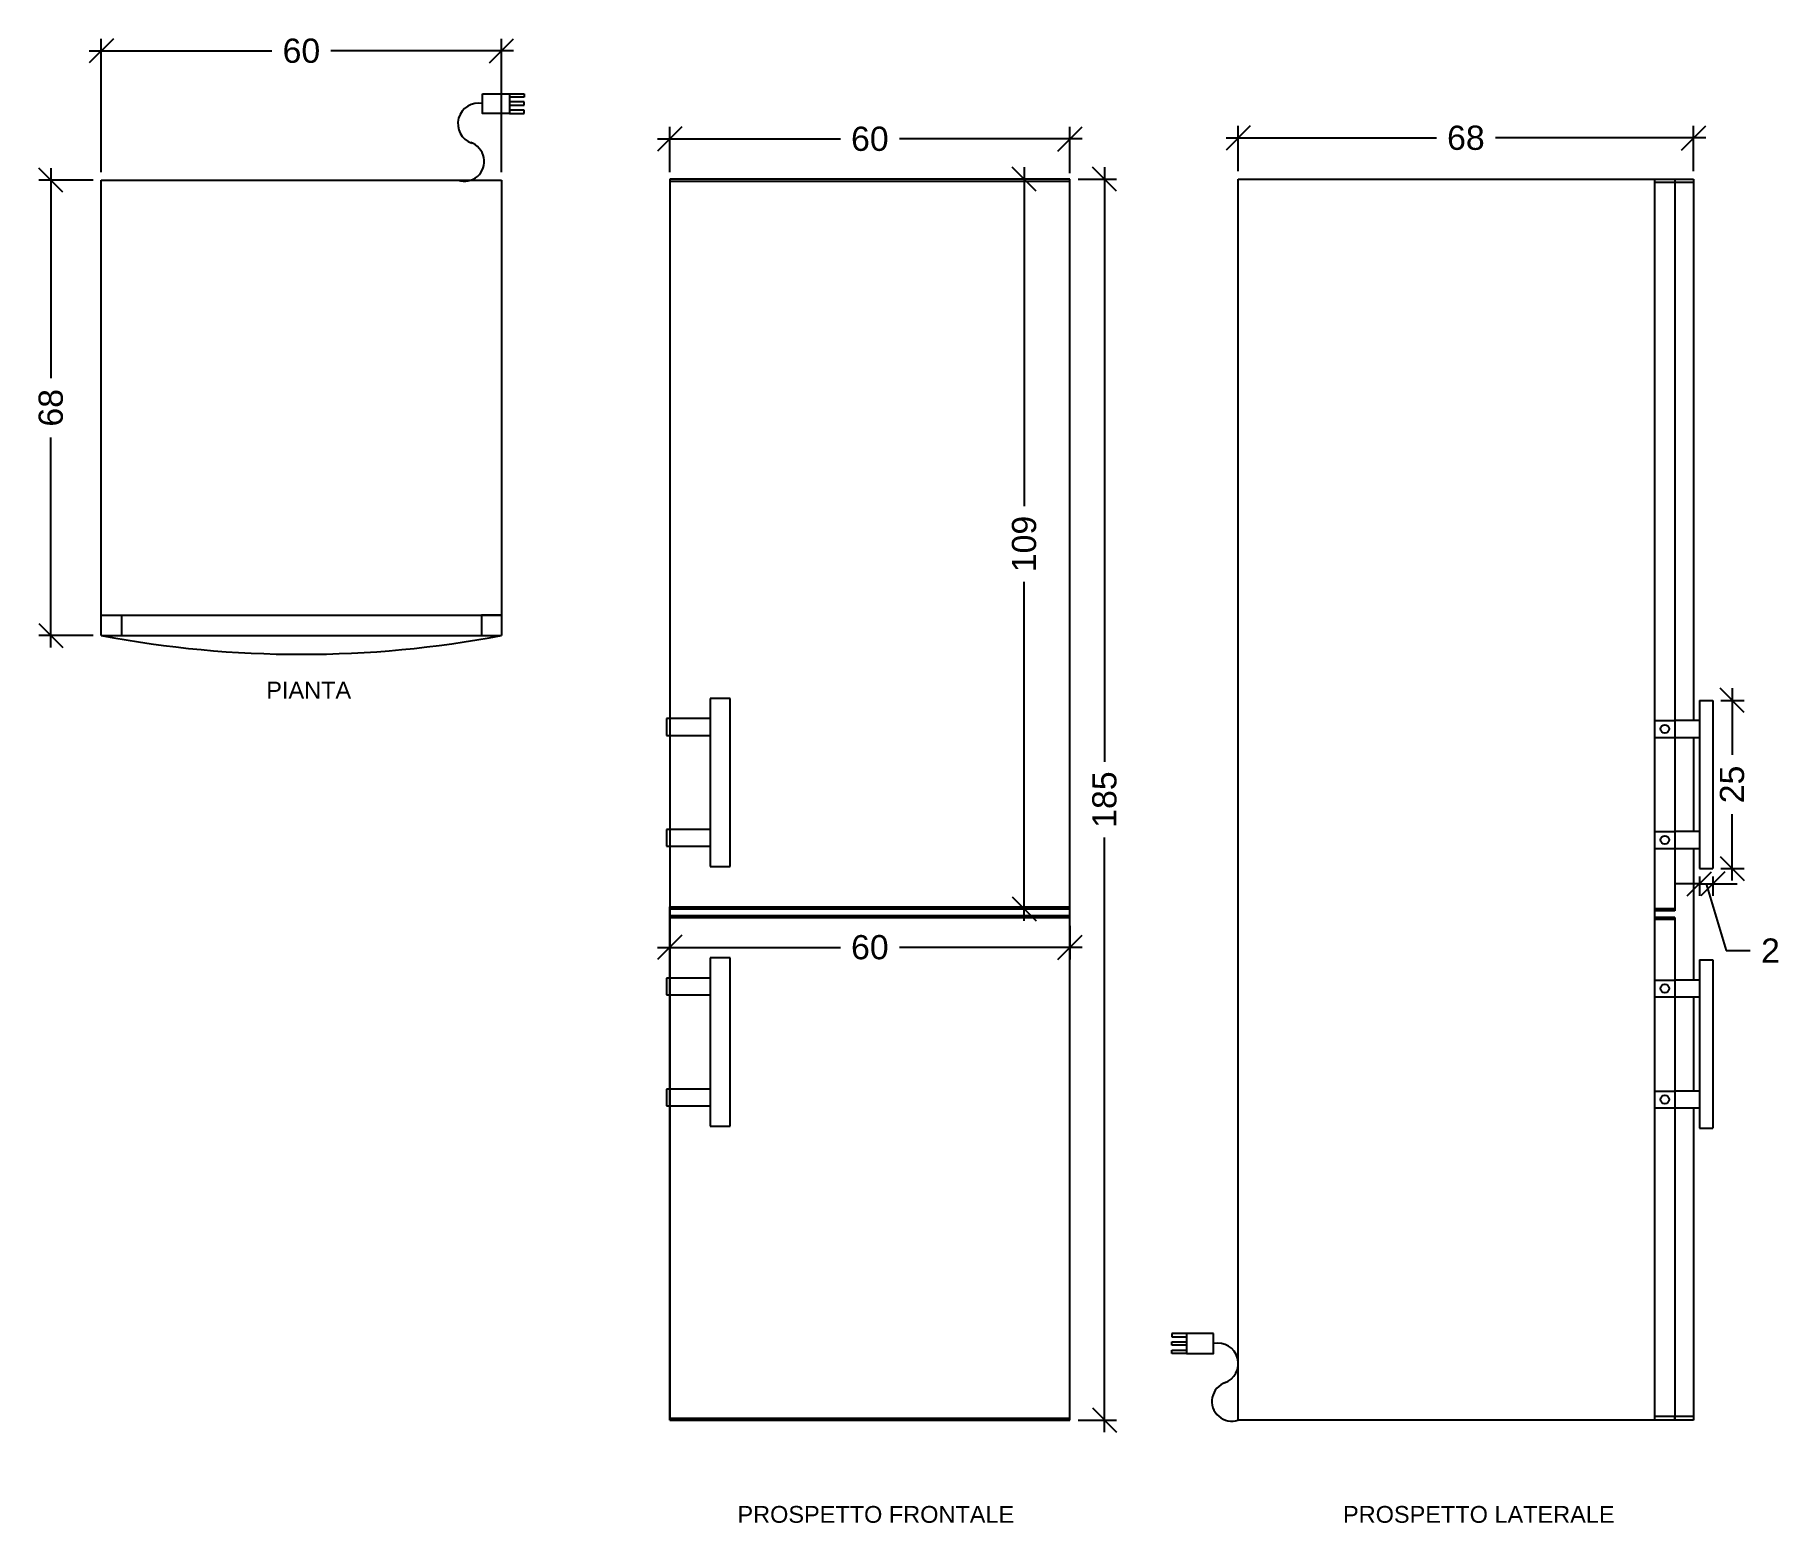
# Model space of a CAD drawing. Header units: millimetres. Extents: x 3952 to 4213, y 1702 to 1924.
import ezdxf

# ---------------------------------------------------------------- set-up
doc = ezdxf.new("R2010")
doc.units = ezdxf.units.MM
doc.layers.add('ARREDI', color=1, linetype='Continuous')
doc.layers.add('QUOTE', color=3, linetype='Continuous')
doc.styles.add('ARIAL', font='arial.ttf')
doc.dimstyles.new('TICK_36', dxfattribs={"dimtxt": 3.6, "dimasz": 3.6, "dimexe": 1.8, "dimexo": 1.2, "dimgap": 1.8, "dimtad": 0, "dimdec": 0, "dimzin": 0, "dimdsep": 46, "dimtxsty": 'ARIAL', "dimblk": 'OBLIQUE', "dimcen": 1.8, "dimdle": 1.8, "dimclrd": 256, "dimclrt": 256, "dimadec": 0, "dimazin": 0, "dimtfac": 1, "dimtdec": 0, "dimtmove": 1, "dimatfit": 3, "dimldrblk": 'OPEN90', "dimfxl": 1, "dimtfill": 1, "dimtolj": 1, "dimtzin": 0, "dimarcsym": 0})

# ---------------------------------------------------------------- blocks, each defined once
blk = doc.blocks.new('_Oblique')
at = {"color": 0, "linetype": 'ByBlock', "lineweight": -2}
blk.add_line((-0.5, -0.5), (0.5, 0.5), dxfattribs=at)
blk = doc.blocks.new('*D11')
at = {"layer": 'Defpoints', "color": 0, "transparency": 16777216}
for p in [(4106.35, 1908.05), (4046.85, 1901.92), (4106.35, 1901.77)]:
    blk.add_point(p, dxfattribs=at)
at = {"layer": 'QUOTE', "color": 0, "lineweight": -2, "transparency": 16777216}
for p, q in [((4046.85, 1903.12), (4046.85, 1909.85)), ((4106.35, 1902.97), (4106.35, 1909.85))]:
    blk.add_line(p, q, dxfattribs=at)
at = {"layer": 'QUOTE', "lineweight": -2, "transparency": 16777216}
for p, q in [((4045.05, 1908.05), (4072.22, 1908.05)), ((4108.15, 1908.05), (4080.99, 1908.05))]:
    blk.add_line(p, q, dxfattribs=at)
at = {"layer": 'QUOTE', "lineweight": -2, "transparency": 16777216, "xscale": 3.6, "yscale": 3.6, "zscale": 3.6, "rotation": 180}
blk.add_blockref('_Oblique', (4046.85, 1908.05), dxfattribs=at)
at = {"layer": 'QUOTE', "lineweight": -2, "transparency": 16777216, "xscale": 3.6, "yscale": 3.6, "zscale": 3.6}
blk.add_blockref('_Oblique', (4106.35, 1908.05), dxfattribs=at)
at = {"layer": 'QUOTE', "transparency": 16777216, "insert": (4076.6, 1908.05), "char_height": 3.6, "attachment_point": 5, "style": 'ARIAL', "bg_fill": 3, "box_fill_scale": 1.1, "bg_fill_color": 256, "bg_fill_true_color": 13158600, "bg_fill_transparency": 0}
blk.add_mtext('\\A1;60', dxfattribs=at)
blk = doc.blocks.new('_Open90')
at = {"color": 0, "linetype": 'ByBlock', "lineweight": -2}
for p, q in [((0, 0), (-1, 0)), ((-0.5, 0.5), (0, 0)), ((0, 0), (-0.5, -0.5))]:
    blk.add_line(p, q, dxfattribs=at)
blk = doc.blocks.new('*D12')
at = {"layer": 'Defpoints', "color": 0, "transparency": 16777216}
for p in [(4106.35, 1902.07), (4106.35, 1717.57), (4111.48, 1717.57)]:
    blk.add_point(p, dxfattribs=at)
at = {"layer": 'QUOTE', "color": 0, "lineweight": -2, "transparency": 16777216}
for p, q in [((4107.55, 1902.07), (4113.28, 1902.07)), ((4107.55, 1717.57), (4113.28, 1717.57))]:
    blk.add_line(p, q, dxfattribs=at)
at = {"layer": 'QUOTE', "lineweight": -2, "transparency": 16777216}
for p, q in [((4111.48, 1903.87), (4111.48, 1815.44)), ((4111.48, 1715.77), (4111.48, 1804.19))]:
    blk.add_line(p, q, dxfattribs=at)
at = {"layer": 'QUOTE', "lineweight": -2, "transparency": 16777216, "xscale": 3.6, "yscale": 3.6, "zscale": 3.6}
for p, rotation in [((4111.48, 1902.07), 90), ((4111.48, 1717.57), 270)]:
    blk.add_blockref('_Oblique', p, dxfattribs=dict(at, rotation=rotation))
at = {"layer": 'QUOTE', "transparency": 16777216, "insert": (4111.48, 1809.82), "char_height": 3.6, "attachment_point": 5, "rotation": 90, "style": 'ARIAL', "bg_fill": 3, "box_fill_scale": 1.1, "bg_fill_color": 256, "bg_fill_true_color": 13158600, "bg_fill_transparency": 0}
blk.add_mtext('\\A1;185', dxfattribs=at)
blk = doc.blocks.new('*D13')
at = {"layer": 'Defpoints', "color": 0, "transparency": 16777216}
for p in [(4046.85, 1792.57), (4106.35, 1792.27), (4106.35, 1787.85)]:
    blk.add_point(p, dxfattribs=at)
at = {"layer": 'QUOTE', "color": 0, "lineweight": -2, "transparency": 16777216}
for p, q in [((4046.85, 1791.37), (4046.85, 1786.05)), ((4106.35, 1791.07), (4106.35, 1786.05))]:
    blk.add_line(p, q, dxfattribs=at)
at = {"layer": 'QUOTE', "lineweight": -2, "transparency": 16777216}
for p, q in [((4045.05, 1787.85), (4072.22, 1787.85)), ((4108.15, 1787.85), (4080.99, 1787.85))]:
    blk.add_line(p, q, dxfattribs=at)
at = {"layer": 'QUOTE', "lineweight": -2, "transparency": 16777216, "xscale": 3.6, "yscale": 3.6, "zscale": 3.6, "rotation": 180}
blk.add_blockref('_Oblique', (4046.85, 1787.85), dxfattribs=at)
at = {"layer": 'QUOTE', "lineweight": -2, "transparency": 16777216, "xscale": 3.6, "yscale": 3.6, "zscale": 3.6}
blk.add_blockref('_Oblique', (4106.35, 1787.85), dxfattribs=at)
at = {"layer": 'QUOTE', "transparency": 16777216, "insert": (4076.6, 1787.85), "char_height": 3.6, "attachment_point": 5, "style": 'ARIAL', "bg_fill": 3, "box_fill_scale": 1.1, "bg_fill_color": 256, "bg_fill_true_color": 13158600, "bg_fill_transparency": 0}
blk.add_mtext('\\A1;60', dxfattribs=at)
blk = doc.blocks.new('*D14')
at = {"layer": 'Defpoints', "color": 0, "transparency": 16777216}
for p in [(4106.35, 1902.07), (4099.54, 1793.57), (4106.35, 1793.57)]:
    blk.add_point(p, dxfattribs=at)
at = {"layer": 'QUOTE', "color": 0, "lineweight": -2, "transparency": 16777216}
for p, q in [((4105.15, 1902.07), (4097.74, 1902.07)), ((4105.15, 1793.57), (4097.74, 1793.57))]:
    blk.add_line(p, q, dxfattribs=at)
at = {"layer": 'QUOTE', "lineweight": -2, "transparency": 16777216}
for p, q in [((4099.54, 1903.87), (4099.54, 1853.43)), ((4099.54, 1791.77), (4099.54, 1842.2))]:
    blk.add_line(p, q, dxfattribs=at)
at = {"layer": 'QUOTE', "lineweight": -2, "transparency": 16777216, "xscale": 3.6, "yscale": 3.6, "zscale": 3.6}
for p, rotation in [((4099.54, 1902.07), 90), ((4099.54, 1793.57), 270)]:
    blk.add_blockref('_Oblique', p, dxfattribs=dict(at, rotation=rotation))
at = {"layer": 'QUOTE', "transparency": 16777216, "insert": (4099.54, 1847.82), "char_height": 3.6, "attachment_point": 5, "rotation": 90, "style": 'ARIAL', "bg_fill": 3, "box_fill_scale": 1.1, "bg_fill_color": 256, "bg_fill_true_color": 13158600, "bg_fill_transparency": 0}
blk.add_mtext('\\A1;109', dxfattribs=at)
blk = doc.blocks.new('*D15')
at = {"layer": 'Defpoints', "color": 0, "transparency": 16777216}
for p in [(4199.05, 1908.2), (4131.35, 1902.07), (4199.05, 1902.07)]:
    blk.add_point(p, dxfattribs=at)
at = {"layer": 'QUOTE', "color": 0, "lineweight": -2, "transparency": 16777216}
for p, q in [((4131.35, 1903.27), (4131.35, 1910)), ((4199.05, 1903.27), (4199.05, 1910))]:
    blk.add_line(p, q, dxfattribs=at)
at = {"layer": 'QUOTE', "lineweight": -2, "transparency": 16777216}
for p, q in [((4129.55, 1908.2), (4160.81, 1908.2)), ((4200.85, 1908.2), (4169.6, 1908.2))]:
    blk.add_line(p, q, dxfattribs=at)
at = {"layer": 'QUOTE', "lineweight": -2, "transparency": 16777216, "xscale": 3.6, "yscale": 3.6, "zscale": 3.6, "rotation": 180}
blk.add_blockref('_Oblique', (4131.35, 1908.2), dxfattribs=at)
at = {"layer": 'QUOTE', "lineweight": -2, "transparency": 16777216, "xscale": 3.6, "yscale": 3.6, "zscale": 3.6}
blk.add_blockref('_Oblique', (4199.05, 1908.2), dxfattribs=at)
at = {"layer": 'QUOTE', "transparency": 16777216, "insert": (4165.2, 1908.2), "char_height": 3.6, "attachment_point": 5, "style": 'ARIAL', "bg_fill": 3, "box_fill_scale": 1.1, "bg_fill_color": 256, "bg_fill_true_color": 13158600, "bg_fill_transparency": 0}
blk.add_mtext('\\A1;68', dxfattribs=at)
blk = doc.blocks.new('*D16')
at = {"layer": 'Defpoints', "color": 0, "transparency": 16777216}
for p in [(4199.91, 1799.57), (4201.91, 1799.57), (4201.91, 1797.29)]:
    blk.add_point(p, dxfattribs=at)
at = {"layer": 'QUOTE', "color": 0, "lineweight": -2, "transparency": 16777216}
for p, q in [((4199.91, 1798.37), (4199.91, 1795.49)), ((4201.91, 1798.37), (4201.91, 1795.49))]:
    blk.add_line(p, q, dxfattribs=at)
at = {"layer": 'QUOTE', "lineweight": -2, "transparency": 16777216}
for p, q in [((4199.91, 1797.29), (4196.31, 1797.29)), ((4199.91, 1797.29), (4201.91, 1797.29)), ((4199.91, 1797.29), (4201.91, 1797.29)), ((4200.91, 1797.29), (4203.88, 1787.37)), ((4201.91, 1797.29), (4205.51, 1797.29)), ((4203.88, 1787.37), (4207.48, 1787.37))]:
    blk.add_line(p, q, dxfattribs=at)
at = {"layer": 'QUOTE', "lineweight": -2, "transparency": 16777216, "xscale": 3.6, "yscale": 3.6, "zscale": 3.6}
blk.add_blockref('_Oblique', (4199.91, 1797.29), dxfattribs=at)
at = {"layer": 'QUOTE', "lineweight": -2, "transparency": 16777216, "xscale": 3.6, "yscale": 3.6, "zscale": 3.6, "rotation": 180}
blk.add_blockref('_Oblique', (4201.91, 1797.29), dxfattribs=at)
at = {"layer": 'QUOTE', "transparency": 16777216, "insert": (4210.48, 1787.37), "char_height": 3.6, "attachment_point": 5, "style": 'ARIAL', "bg_fill": 3, "box_fill_scale": 1.1, "bg_fill_color": 256, "bg_fill_true_color": 13158600, "bg_fill_transparency": 0}
blk.add_mtext('\\A1;2', dxfattribs=at)
blk = doc.blocks.new('*D17')
at = {"layer": 'Defpoints', "color": 0, "transparency": 16777216}
for p in [(4201.91, 1824.57), (4201.91, 1799.57), (4204.78, 1799.57)]:
    blk.add_point(p, dxfattribs=at)
at = {"layer": 'QUOTE', "lineweight": -2, "transparency": 16777216}
for p, q in [((4204.78, 1826.37), (4204.78, 1816.49)), ((4204.78, 1797.77), (4204.78, 1807.64))]:
    blk.add_line(p, q, dxfattribs=at)
at = {"layer": 'QUOTE', "color": 0, "lineweight": -2, "transparency": 16777216}
for p, q in [((4203.11, 1824.57), (4206.58, 1824.57)), ((4203.11, 1799.57), (4206.58, 1799.57))]:
    blk.add_line(p, q, dxfattribs=at)
at = {"layer": 'QUOTE', "lineweight": -2, "transparency": 16777216, "xscale": 3.6, "yscale": 3.6, "zscale": 3.6}
for p, rotation in [((4204.78, 1824.57), 90), ((4204.78, 1799.57), 270)]:
    blk.add_blockref('_Oblique', p, dxfattribs=dict(at, rotation=rotation))
at = {"layer": 'QUOTE', "transparency": 16777216, "insert": (4204.78, 1812.07), "char_height": 3.6, "attachment_point": 5, "rotation": 90, "style": 'ARIAL', "bg_fill": 3, "box_fill_scale": 1.1, "bg_fill_color": 256, "bg_fill_true_color": 13158600, "bg_fill_transparency": 0}
blk.add_mtext('\\A1;25', dxfattribs=at)
blk = doc.blocks.new('*D23')
at = {"layer": 'Defpoints', "color": 0, "transparency": 16777216}
for p in [(4021.85, 1921.14), (3962.35, 1901.92), (4021.85, 1901.92)]:
    blk.add_point(p, dxfattribs=at)
at = {"layer": 'QUOTE', "color": 0, "lineweight": -2, "transparency": 16777216}
for p, q in [((3962.35, 1903.12), (3962.35, 1922.94)), ((4021.85, 1903.12), (4021.85, 1922.94))]:
    blk.add_line(p, q, dxfattribs=at)
at = {"layer": 'QUOTE', "lineweight": -2, "transparency": 16777216}
for p, q in [((3960.55, 1921.14), (3987.72, 1921.14)), ((4023.65, 1921.14), (3996.49, 1921.14))]:
    blk.add_line(p, q, dxfattribs=at)
at = {"layer": 'QUOTE', "lineweight": -2, "transparency": 16777216, "xscale": 3.6, "yscale": 3.6, "zscale": 3.6, "rotation": 180}
blk.add_blockref('_Oblique', (3962.35, 1921.14), dxfattribs=at)
at = {"layer": 'QUOTE', "lineweight": -2, "transparency": 16777216, "xscale": 3.6, "yscale": 3.6, "zscale": 3.6}
blk.add_blockref('_Oblique', (4021.85, 1921.14), dxfattribs=at)
at = {"layer": 'QUOTE', "transparency": 16777216, "insert": (3992.1, 1921.14), "char_height": 3.6, "attachment_point": 5, "style": 'ARIAL', "bg_fill": 3, "box_fill_scale": 1.1, "bg_fill_color": 256, "bg_fill_true_color": 13158600, "bg_fill_transparency": 0}
blk.add_mtext('\\A1;60', dxfattribs=at)
blk = doc.blocks.new('*D24')
at = {"layer": 'Defpoints', "color": 0, "transparency": 16777216}
for p in [(3954.86, 1901.92), (3962.35, 1901.92), (3962.35, 1834.22)]:
    blk.add_point(p, dxfattribs=at)
at = {"layer": 'QUOTE', "color": 0, "lineweight": -2, "transparency": 16777216}
for p, q in [((3961.15, 1901.92), (3953.06, 1901.92)), ((3961.15, 1834.22), (3953.06, 1834.22))]:
    blk.add_line(p, q, dxfattribs=at)
at = {"layer": 'QUOTE', "lineweight": -2, "transparency": 16777216}
for p, q in [((3954.86, 1903.72), (3954.86, 1872.46)), ((3954.86, 1832.42), (3954.86, 1863.67))]:
    blk.add_line(p, q, dxfattribs=at)
at = {"layer": 'QUOTE', "lineweight": -2, "transparency": 16777216, "xscale": 3.6, "yscale": 3.6, "zscale": 3.6}
for p, rotation in [((3954.86, 1901.92), 90), ((3954.86, 1834.22), 270)]:
    blk.add_blockref('_Oblique', p, dxfattribs=dict(at, rotation=rotation))
at = {"layer": 'QUOTE', "transparency": 16777216, "insert": (3954.86, 1868.07), "char_height": 3.6, "attachment_point": 5, "rotation": 90, "style": 'ARIAL', "bg_fill": 3, "box_fill_scale": 1.1, "bg_fill_color": 256, "bg_fill_true_color": 13158600, "bg_fill_transparency": 0}
blk.add_mtext('\\A1;68', dxfattribs=at)

msp = doc.modelspace()

# ---------------------------------------------------------------- linework, layer by layer
at = {"layer": 'ARREDI'}
for p, q in [((4023.04, 1914.78), (4025.22, 1914.78)), ((4025.22, 1914.78), (4025.22, 1914.28)), ((4025.22, 1914.28), (4023.04, 1914.28)), ((4025.22, 1913.55), (4023.04, 1913.55)), ((4023.04, 1913.55), (4023.04, 1913.05)), ((4023.04, 1913.05), (4025.22, 1913.05)), ((4025.22, 1912.31), (4023.04, 1912.31)), ((4023.04, 1912.31), (4023.04, 1911.81)), ((4025.22, 1913.05), (4025.22, 1913.55)), ((4025.22, 1911.81), (4025.22, 1912.31)), ((4023.04, 1911.81), (4025.22, 1911.81)), ((3962.35, 1834.22), (3962.35, 1901.92)), ((3962.35, 1901.92), (4021.85, 1901.92)), ((3962.35, 1901.92), (3962.35, 1901.92)), ((4021.85, 1901.92), (4021.85, 1834.22)), ((4106.35, 1902.07), (4046.85, 1902.07)), ((4046.85, 1902.07), (4046.85, 1717.57)), ((4046.85, 1902.07), (4046.85, 1901.77)), ((4046.85, 1901.77), (4106.35, 1901.77)), ((4106.35, 1717.57), (4106.35, 1902.07)), ((4131.35, 1717.57), (4131.35, 1902.07)), ((4131.35, 1902.07), (4196.26, 1902.07)), ((4193.26, 1902.07), (4193.26, 1717.57)), ((4196.26, 1902.07), (4196.26, 1793.27)), ((4196.26, 1902.07), (4199.05, 1902.07)), ((4199.05, 1902.07), (4199.05, 1821.57)), ((4199.05, 1901.57), (4193.26, 1901.57)), ((3962.35, 1834.22), (3962.35, 1837.22)), ((3962.35, 1837.22), (4021.85, 1837.22)), ((3962.35, 1837.22), (3965.35, 1837.22)), ((3965.35, 1837.22), (3965.35, 1834.22)), ((4021.85, 1837.22), (4018.85, 1837.22)), ((4018.85, 1837.22), (4018.85, 1834.22)), ((3962.35, 1834.22), (4021.85, 1834.22)), ((4055.85, 1824.87), (4052.85, 1824.87)), ((4052.85, 1824.87), (4052.85, 1799.87)), ((4055.85, 1824.87), (4052.85, 1824.87)), ((4052.85, 1824.87), (4052.85, 1799.87)), ((4055.85, 1799.87), (4055.85, 1824.87)), ((4055.85, 1799.87), (4055.85, 1824.87)), ((4199.91, 1824.57), (4199.91, 1799.57)), ((4199.91, 1824.57), (4201.91, 1824.57)), ((4201.91, 1824.57), (4201.91, 1799.57)), ((4046.85, 1821.87), (4046.35, 1821.87)), ((4046.35, 1821.87), (4046.35, 1819.37)), ((4052.85, 1821.87), (4046.85, 1821.87)), ((4046.85, 1821.87), (4046.85, 1819.37)), ((4193.26, 1821.57), (4196.26, 1821.57)), ((4199.91, 1821.57), (4196.26, 1821.57)), ((4046.35, 1819.37), (4046.85, 1819.37)), ((4046.85, 1819.37), (4052.85, 1819.37)), ((4193.26, 1819.07), (4196.26, 1819.07)), ((4196.26, 1819.07), (4199.91, 1819.07)), ((4199.05, 1819.07), (4199.05, 1805.07)), ((4046.85, 1805.37), (4046.35, 1805.37)), ((4046.35, 1805.37), (4046.35, 1802.87)), ((4052.85, 1805.37), (4046.85, 1805.37)), ((4046.35, 1802.87), (4046.85, 1802.87)), ((4046.85, 1802.87), (4052.85, 1802.87)), ((4052.85, 1802.87), (4052.85, 1799.87)), ((4193.26, 1805.07), (4196.26, 1805.07)), ((4199.91, 1805.07), (4196.26, 1805.07)), ((4193.26, 1802.57), (4196.26, 1802.57)), ((4196.26, 1802.57), (4199.91, 1802.57)), ((4199.05, 1802.57), (4199.05, 1782.97)), ((4052.85, 1799.87), (4055.85, 1799.87)), ((4052.85, 1799.87), (4055.85, 1799.87)), ((4199.91, 1799.57), (4201.91, 1799.57)), ((4046.85, 1793.57), (4046.85, 1793.87)), ((4046.85, 1793.87), (4106.35, 1793.87)), ((4046.85, 1792.57), (4046.85, 1793.57)), ((4046.85, 1793.57), (4106.35, 1793.57)), ((4046.85, 1717.57), (4046.85, 1792.57)), ((4046.85, 1792.57), (4106.35, 1792.57)), ((4046.85, 1792.57), (4046.85, 1792.27)), ((4196.26, 1793.57), (4193.26, 1793.57)), ((4196.26, 1793.27), (4193.26, 1793.27)), ((4046.85, 1792.27), (4106.35, 1792.27)), ((4196.26, 1792.27), (4193.26, 1792.27)), ((4196.26, 1791.97), (4193.26, 1791.97)), ((4196.26, 1792.27), (4196.26, 1717.57)), ((4055.85, 1786.27), (4052.85, 1786.27)), ((4052.85, 1786.27), (4052.85, 1761.27)), ((4055.85, 1761.27), (4055.85, 1786.27)), ((4199.91, 1785.97), (4199.91, 1760.97)), ((4199.91, 1785.97), (4201.91, 1785.97)), ((4201.91, 1785.97), (4201.91, 1760.97)), ((4046.85, 1783.27), (4046.35, 1783.27)), ((4046.35, 1783.27), (4046.35, 1780.77)), ((4052.85, 1783.27), (4046.85, 1783.27)), ((4046.85, 1783.27), (4046.85, 1780.77)), ((4193.26, 1782.97), (4196.26, 1782.97)), ((4199.91, 1782.97), (4196.26, 1782.97)), ((4046.35, 1780.77), (4046.85, 1780.77)), ((4046.85, 1780.77), (4052.85, 1780.77)), ((4193.26, 1780.47), (4196.26, 1780.47)), ((4196.26, 1780.47), (4199.91, 1780.47)), ((4199.05, 1780.47), (4199.05, 1766.47)), ((4046.85, 1766.77), (4046.35, 1766.77)), ((4046.35, 1766.77), (4046.35, 1764.27)), ((4052.85, 1766.77), (4046.85, 1766.77)), ((4193.26, 1766.47), (4196.26, 1766.47)), ((4199.91, 1766.47), (4196.26, 1766.47)), ((4046.35, 1764.27), (4046.85, 1764.27)), ((4046.85, 1764.27), (4052.85, 1764.27)), ((4052.85, 1764.27), (4052.85, 1761.27)), ((4193.26, 1763.97), (4196.26, 1763.97)), ((4196.26, 1763.97), (4199.91, 1763.97)), ((4199.05, 1763.97), (4199.05, 1717.57)), ((4052.85, 1761.27), (4055.85, 1761.27)), ((4199.91, 1760.97), (4201.91, 1760.97)), ((4123.69, 1730.43), (4121.5, 1730.43)), ((4121.5, 1730.43), (4121.5, 1729.93)), ((4121.5, 1729.93), (4123.69, 1729.93)), ((4121.5, 1728.7), (4121.5, 1729.2)), ((4121.5, 1729.2), (4123.69, 1729.2)), ((4123.69, 1728.7), (4121.5, 1728.7)), ((4121.5, 1727.46), (4121.5, 1727.96)), ((4121.5, 1727.96), (4123.69, 1727.96)), ((4123.69, 1727.46), (4121.5, 1727.46)), ((4123.69, 1729.2), (4123.69, 1728.7)), ((4123.69, 1727.96), (4123.69, 1727.46)), ((4046.85, 1717.57), (4046.85, 1717.87)), ((4046.85, 1717.87), (4106.35, 1717.87)), ((4046.85, 1717.57), (4106.35, 1717.57)), ((4196.26, 1717.57), (4131.35, 1717.57)), ((4199.05, 1718.07), (4193.26, 1718.07)), ((4196.26, 1717.57), (4196.26, 1718.07)), ((4199.05, 1717.57), (4196.26, 1717.57))]:
    msp.add_line(p, q, dxfattribs=at)
for points in [[(4019.03, 1914.78), (4023.04, 1914.78), (4023.04, 1911.81), (4019.03, 1911.81)], [(4127.7, 1730.43), (4123.69, 1730.43), (4123.69, 1727.46), (4127.7, 1727.46)]]:
    msp.add_lwpolyline(points, close=True, dxfattribs=at)
for centre in [(4194.76, 1820.32), (4194.76, 1803.82), (4194.76, 1781.72), (4194.76, 1765.22)]:
    msp.add_circle(centre, 0.634, dxfattribs=at)
for centre, radius, start, end in [((4018.4, 1910.32), 3.04, 78.1254, 251.1886), ((4016.33, 1904.7), 2.95, 251.072, 71.3884), ((3992.1, 1991.25), 159.83, 259.2725, 280.7275), ((4128.33, 1725.97), 3.04, 288.8114, 101.8746), ((4130.4, 1720.35), 2.95, 108.6116, 288.928)]:
    msp.add_arc(centre, radius, start, end, dxfattribs=at)

# ---------------------------------------------------------------- texts
at = {"layer": 'QUOTE', "char_height": 2.5, "attachment_point": 1, "style": 'ARIAL'}
for s, insert in [('PIANTA', (3986.88, 1827.35)), ('PROSPETTO FRONTALE', (4056.92, 1704.79)), ('PROSPETTO LATERALE', (4146.94, 1704.79))]:
    msp.add_mtext_dynamic_manual_height_columns(s, width=170.9381, gutter_width=12.5, heights=[0], dxfattribs=dict(at, insert=insert))

# ---------------------------------------------------------------- next in the draw order: dimensions: what is measured, and where the dimension line sits
at = {"layer": 'QUOTE'}
for base, p1, p2, picture, middle in [((4021.85425709, 1921.14202697), (3962.35425709, 1901.91531475), (4021.85425709, 1901.91531475), '*D23', (3992.10425709, 1921.14202697)), ((4106.35425709, 1908.04789196), (4046.85425709, 1901.91531475), (4106.35425709, 1901.76531475), '*D11', (4076.60425709, 1908.04789196)), ((4199.05, 1908.2), (4131.35, 1902.07), (4199.05, 1902.07), '*D15', (4165.2, 1908.2))]:
    dim = msp.add_linear_dim(base=base, p1=p1, p2=p2, dimstyle='TICK_36', dxfattribs=at)
    dim.commit()
    dim.dimension.update_dxf_attribs({"geometry": picture, "text_midpoint": middle})
dim = msp.add_linear_dim(base=(4204.78, 1799.57), p1=(4201.91, 1824.57), p2=(4201.91, 1799.57), angle=90, dimstyle='TICK_36', dxfattribs=at)
dim.commit()
dim.dimension.update_dxf_attribs({"geometry": '*D17', "text_midpoint": (4204.78, 1812.07)})

# ---------------------------------------------------------------- next in the draw order: dimensions: what is measured, and where the dimension line sits
for base, p1, p2, picture, middle in [((3954.86, 1901.92), (3962.35, 1834.22), (3962.35, 1901.92), '*D24', (3954.86, 1868.07)), ((4099.54168774, 1793.56531475), (4106.35425709, 1902.06531475), (4106.35425709, 1793.56531475), '*D14', (4099.54168774, 1847.81531475))]:
    dim = msp.add_linear_dim(base=base, p1=p1, p2=p2, angle=90, dimstyle='TICK_36', dxfattribs=at)
    dim.commit()
    dim.dimension.update_dxf_attribs({"geometry": picture, "text_midpoint": middle})
dim = msp.add_linear_dim(base=(4201.91, 1797.29), p1=(4199.91, 1799.57), p2=(4201.91, 1799.57), dimstyle='TICK_36', dxfattribs=at)
dim.commit()
dim.dimension.update_dxf_attribs({"geometry": '*D16', "text_midpoint": (4209.28, 1787.37)})

# ---------------------------------------------------------------- next in the draw order: dimensions: what is measured, and where the dimension line sits
dim = msp.add_linear_dim(base=(4111.4761869, 1717.56531475), p1=(4106.35425709, 1902.06531475), p2=(4106.35425709, 1717.56531475), angle=90, dimstyle='TICK_36', dxfattribs=at)
dim.commit()
dim.dimension.update_dxf_attribs({"geometry": '*D12', "text_midpoint": (4111.4761869, 1809.81531475)})

# ---------------------------------------------------------------- next in the draw order: dimensions: what is measured, and where the dimension line sits
dim = msp.add_linear_dim(base=(4106.35425709, 1787.85276744), p1=(4046.85425709, 1792.56531475), p2=(4106.35425709, 1792.26531475), dimstyle='TICK_36', dxfattribs=at)
dim.commit()
dim.dimension.update_dxf_attribs({"geometry": '*D13', "text_midpoint": (4076.60425709, 1787.85276744)})

doc.saveas('drawing.dxf')
